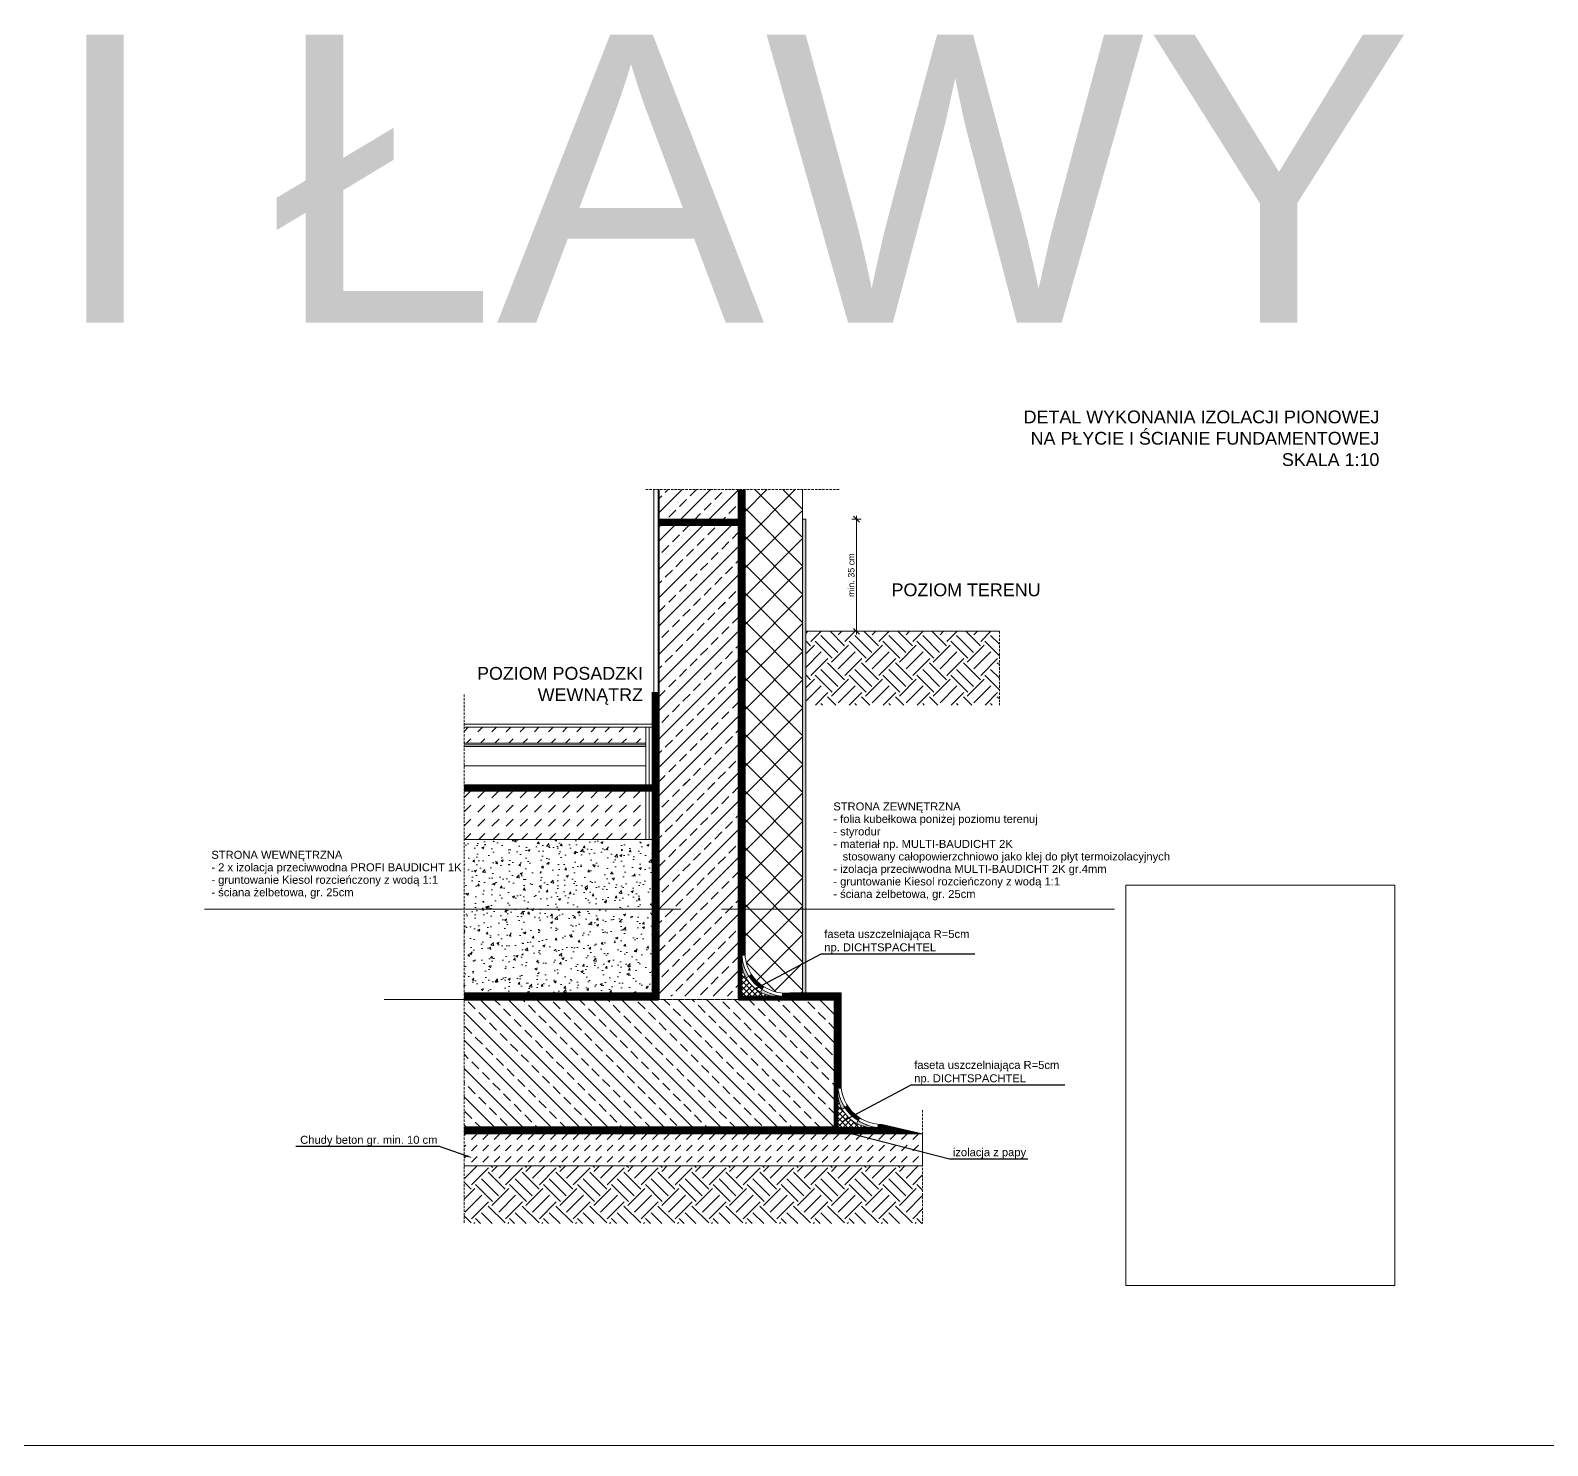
# Model space of a CAD drawing. Header units: millimetres. Extents: x 647 to 146539, y -131215 to 59.
# Drawn here: x 119800 to 124541, y -14482 to -10060 of the extents above; entities that cross this region are included whole.
import ezdxf
from ezdxf import colors
from ezdxf.entities.mleader import LeaderData, LeaderLine
from ezdxf.math import Vec2, Vec3

# ---------------------------------------------------------------- set-up
doc = ezdxf.new("R2010")
doc.units = ezdxf.units.MM
doc.linetypes.add('continues', pattern=[0, 0])
doc.linetypes.add('DASHED', pattern=[0.75, 0.5, -0.25])
doc.layers.get('Defpoints').update_dxf_attribs({"color": 2, "lineweight": 50})
for name, color, linetype, lineweight in [('e-cad_obok', 9, 'Continuous', 9), ('G-Cienka', 4, 'Continuous', 9), ('G-Elementy konstrukcyjne', 1, 'Continuous', 40), ('G-Kreskowanie', 9, 'Continuous', 5), ('G-Obrys', 3, 'Continuous', 20), ('G-Opisy', 2, 'Continuous', 18), ('G-Przerywana', 8, 'DASHED', 15)]:
    doc.layers.add(name, color=color, linetype=linetype, lineweight=lineweight)
doc.styles.add('Arial-GG', font='arial.ttf')
doc.styles.add('GENERATED_STYLE_1', font='arial.ttf')
doc.linetypes.add('BATTING', pattern='A,0.00254,-2.54,[134,ltypeshp.shx,S=2.54,R=0,X=-2.54,Y=0],-5.08,[134,ltypeshp.shx,S=2.54,R=180,X=2.54,Y=0],-2.54', length=10.16254)
doc.linetypes.add('ZIGZAG', pattern='A,0.0001,-0.2,[131,ltypeshp.shx,S=0.2,R=0,X=-0.2,Y=0],-0.4,[131,ltypeshp.shx,S=0.2,R=180,X=0.2,Y=0],-0.2', length=0.8001)
doc.dimstyles.new('W-1 do 10-GG mm', dxfattribs={"dimscale": 10, "dimtxt": 2, "dimasz": 1.8, "dimexe": 1.5, "dimexo": 0, "dimgap": 0.6, "dimtad": 1, "dimdec": 1, "dimrnd": 1, "dimtxsty": 'Arial-GG', "dimblk": 'OBLIQUE', "dimcen": 0, "dimdle": 1, "dimclrd": 4, "dimclre": 4, "dimclrt": 7, "dimadec": 1, "dimazin": 0, "dimtfac": 1, "dimtdec": 1, "dimtix": 1, "dimtmove": 0, "dimatfit": 2, "dimfxl": 1.5, "dimfxlon": 1, "dimlwd": -1, "dimlwe": -1, "dimarcsym": 0})
pattern_1 = [(45, (-1497177.01, 726037.5), (0, 106.0660172), [75, -75]), (45, (-1497198.01, 726058.5), (0, 106.0660172), [75, -75]), (45, (-1497219.01, 726079.5), (0, 106.0660172), [75, -75]), (135, (-1497111.01, 726091.5), (-106.0660172, 0), [75, -75]), (135, (-1497093.01, 726109.5), (-106.0660172, 0), [75, -75]), (135, (-1497072.01, 726130.5), (-106.0660172, 0), [75, -75])]
pattern_2 = [(45, (-1387237.25, 675262.47), (-44.1941738, 44.1941738), []), (45, (-1387193.053, 675262.47), (-44.1941738, 44.1941738), [31.25, -15.625])]

# ---------------------------------------------------------------- blocks, each defined once
blk = doc.blocks.new('_Oblique')
at = {"color": 0, "linetype": 'ByBlock', "lineweight": -2}
blk.add_line((-0.5, -0.5), (0.5, 0.5), dxfattribs=at)
blk = doc.blocks.new('*D952')
at = {"layer": 'Defpoints', "color": 0, "ltscale": 2, "transparency": 16777216}
for p in [(122222.6, -11587.5), (122381.4, -11587.5), (122286.2, -11937.5)]:
    blk.add_point(p, dxfattribs=at)
at = {"layer": 'G-Kreskowanie', "color": 4, "ltscale": 2, "transparency": 16777216}
for p, q in [((122366.4, -11587.5), (122396.4, -11587.5)), ((122381.4, -11947.5), (122381.4, -11577.5)), ((122366.4, -11937.5), (122396.4, -11937.5))]:
    blk.add_line(p, q, dxfattribs=at)
at = {"layer": 'G-Kreskowanie', "color": 4, "ltscale": 2, "transparency": 16777216, "xscale": 18, "yscale": 18, "zscale": 18}
for p, rotation in [((122381.4, -11587.5), 90), ((122381.4, -11937.5), 270)]:
    blk.add_blockref('_Oblique', p, dxfattribs=dict(at, rotation=rotation))
at = {"layer": 'G-Kreskowanie', "color": 7, "ltscale": 2, "transparency": 16777216, "insert": (122365.1, -11762.5), "char_height": 20, "attachment_point": 5, "rotation": 90, "style": 'Arial-GG'}
blk.add_mtext('min. 35 cm', dxfattribs=at)

msp = doc.modelspace()

# ---------------------------------------------------------------- hatches: boundary and pattern name
at = {"layer": 'G-Kreskowanie'}
h = msp.add_hatch(dxfattribs=at)
h.set_pattern_fill('ANSI33', color=256, scale=250, style=0)
h.set_pattern_definition(pattern_2)
h.paths.add_polyline_path([(121763.08, -11587.54), (122013.08, -11587.54), (122013.08, -11495.08), (121763.08, -11495.08)])
at = {"layer": 'G-Kreskowanie', "ltscale": 0.8}
h = msp.add_hatch(dxfattribs=at)
h.set_pattern_fill('ANSI37', color=256, scale=500, style=0)
h.set_pattern_definition([(45, (-1387237.25, 675351.8), (-44.1941738, 44.1941738), []), (135, (-1387237.25, 675351.8), (-44.1941738, -44.1941738), [])])
h.paths.add_polyline_path([(122033.08, -12805.59), (122213.08, -12805.59), (122213.08, -11495.08), (122033.08, -11495.08)])
h.paths.add_polyline_path([(122033.08, -12805.59), (122213.08, -12805.59), (122213.08, -13016.91), (122089.77, -13046.44, -0.2261741), (122033.08, -12951.31), (122033.08, -12927.54)])
h.paths.add_polyline_path([(122089.77, -13046.44), (122213.08, -13016.91), (122213.08, -13067.54), (122173.08, -13067.54), (122149.32, -13067.54, -0.1246646)])
at = {"layer": 'G-Kreskowanie'}
h = msp.add_hatch(dxfattribs=at)
h.set_pattern_fill('ANSI33', color=256, scale=250, style=0)
h.set_pattern_definition(pattern_2)
h.paths.add_polyline_path([(121763.08, -11607.54), (121763.08, -12417.54), (122013.08, -12417.54), (122013.08, -11607.54)])
at = {"layer": 'G-Kreskowanie', "ltscale": 0.8}
h = msp.add_hatch(dxfattribs=at)
h.set_pattern_fill('OCTAGON', color=256, scale=10, style=0)
h.set_pattern_definition([(315, (-1391417.719, 675265.367), (10.000003094, 0), [4.10122, -10.04092]), (0, (-1391414.819, 675262.467), (10, 10), [4.2, -5.8]), (45, (-1391410.619, 675262.467), (0, 10.000003094), [4.10122, -10.04092]), (135, (-1391407.719, 675269.567), (-10.000003094, 0), [4.10122, -10.04092]), (225, (-1391414.819, 675272.467), (0, -10.000003094), [4.10122, -10.04092]), (270, (-1391417.719, 675269.567), (10, -10), [4.2, -5.8])])
h.paths.add_polyline_path([(122213.08, -11587.54), (122213.08, -13067.54), (122222.57, -13067.54), (122222.57, -11587.54)])
at = {"layer": 'G-Kreskowanie'}
h = msp.add_hatch(dxfattribs=at)
h.set_pattern_fill('ANSI33', color=256, scale=250, style=0)
h.set_pattern_definition(pattern_2)
h.paths.add_polyline_path([(122013.08, -11847.74), (122013.08, -13077.54), (121763.08, -13077.54), (121763.08, -11997.74), (121763.08, -11847.74)])
at = {"layer": 'G-Kreskowanie', "ltscale": 2}
h = msp.add_hatch(dxfattribs=at)
h.set_pattern_fill('GRUNT PL', color=256, scale=300, style=0)
h.set_pattern_definition(pattern_1)
h.paths.add_polyline_path([(122827.64, -12168.01), (122827.64, -11937.54), (122222.57, -11937.54), (122222.57, -12168.01)])
at = {"layer": 'G-Kreskowanie', "ltscale": 0.8}
h = msp.add_hatch(dxfattribs=at)
h.set_pattern_fill('DASH', color=256, scale=250, angle=45, style=0)
h.set_pattern_definition([(45, (-1387237.247, 674702.667), (0, 44.1941738), [31.25, -31.25])])
h.paths.add_polyline_path([(121155.39, -12237.34), (121723.08, -12237.34), (121723.08, -12287.34), (121155.39, -12287.34)])
h = msp.add_hatch(dxfattribs=at)
h.set_pattern_fill('DASH', color=256, scale=250, angle=45, style=0)
h.set_pattern_definition([(45, (-1387237.247, 674672.667), (0, 44.1941738), [31.25, -31.25])])
h.paths.add_polyline_path([(121155.39, -12437.54), (121723.08, -12437.54), (121723.08, -12587.54), (121663.08, -12587.54), (121155.39, -12587.54)])
h = msp.add_hatch(dxfattribs=at)
h.set_pattern_fill('AR-CONC', color=256, scale=10, style=0)
h.set_pattern_definition([(50, (-1388865.65, 674938.587), (71.7260183, -6.2752135), [7.5, -82.5]), (355, (-1388865.65, 674938.59), (-13.8751334, 75.2192134), [6, -66]), (100.4514, (-1388859.67, 674938.064), (57.8509382, 68.9439542), [6.374019, -70.1142112]), (46.1842, (-1388865.65, 674958.59), (106.724105, -16.5519014), [11.25, -123.75]), (96.6356, (-1388856.75, 674957.21), (93.4662706, 97.411787), [9.561029, -105.1713]), (351.1842, (-1388865.65, 674958.59), (93.4661945, 97.41186), [9, -99]), (21, (-1388855.65, 674953.587), (59.6907052, -40.261889), [7.5, -82.5]), (326, (-1388855.65, 674953.59), (24.3315332, 72.5150045), [6, -66]), (71.4514, (-1388850.674, 674950.23), (84.022263, 32.2530497), [6.374019, -70.1142112]), (37.5, (-1388865.649, 674938.587), (1.21598553, 33.2893854), [0, -65.2, 0, -67, 0, -66.25]), (7.5, (-1388865.65, 674938.587), (26.30695374, 39.4411712), [0, -38.2, 0, -63.7, 0, -25.25]), (327.5, (-1388887.949, 674938.587), (53.3822436, -2.25548717), [0, -25, 0, -78, 0, -103.5]), (317.5, (-1388897.95, 674938.587), (58.318617, 10.0104982), [0, -32.5, 0, -51.8, 0, -73.5])])
h.paths.add_polyline_path([(121743.08, -12805.59), (121743.08, -12587.54), (121663.08, -12587.54), (121155.39, -12587.54), (121155.39, -12805.59)])
h.paths.add_polyline_path([(121155.39, -13087.54), (121436.36, -13067.54), (121743.08, -13067.54), (121743.08, -12805.59), (121155.39, -12805.59)])
at = {"layer": 'G-Kreskowanie', "linetype": 'DASHED', "ltscale": 20}
for points in [[(122023.08, -12951.76, 0.1234962), (122045.25, -13015.49), (122036.33, -13020.4, -0.1018104), (122023.08, -12977.54)], [(122076.9, -13049.53), (122089.77, -13046.44, -0.1007463), (122053.62, -13010), (122045.25, -13015.49, 0.0843821)], [(122086.09, -13055.99), (122091.51, -13047.59, -0.0040545), (122089.77, -13046.44), (122076.9, -13049.53, 0.0202821)], [(122123.08, -13077.54, -0.0989747), (122081.33, -13064.9), (122086.09, -13055.99, 0.1214115), (122148.86, -13077.54), (122123.08, -13077.54)], [(122323.08, -13361.76, 0.1234962), (122345.25, -13425.49), (122336.33, -13430.4, -0.1018104), (122323.08, -13387.54)], [(122376.9, -13459.53), (122389.77, -13456.44, -0.1007463), (122353.62, -13420), (122345.25, -13425.49, 0.0843821)], [(122386.09, -13465.99), (122391.51, -13457.59, -0.0040545), (122389.77, -13456.44), (122376.9, -13459.53, 0.0202821)], [(122423.08, -13487.54, -0.0989747), (122381.33, -13474.9), (122386.09, -13465.99, 0.1214115), (122448.86, -13487.54), (122423.08, -13487.54)], [(122461.33, -13487.5), (122448.4, -13487.5), (122449.33, -13477.61, 0.0233308), (122461.33, -13478.17, 0.0233308), (122461.33, -13478.17)]]:
    msp.add_hatch(color=256, dxfattribs=at).paths.add_polyline_path(points)
at = {"layer": 'G-Kreskowanie'}
h = msp.add_hatch(dxfattribs=at)
h.set_pattern_fill('ANSI37', color=256, scale=100, style=0)
h.set_pattern_definition([(45, (-1387237.247, 675262.467), (-8.838834765, 8.838834765), []), (135, (-1387237.247, 675262.467), (-8.838834765, -8.838834765), [])])
h.paths.add_polyline_path([(122023.08, -13077.54), (122123.08, -13077.54, -0.3585786), (122023.08, -12977.54)])
h = msp.add_hatch(dxfattribs=at)
h.set_pattern_fill('ANSI33', color=256, scale=250, angle=90, style=0)
h.set_pattern_definition([(135, (-1393576.063, 675262.47), (-44.1941738, -44.1941738), []), (135, (-1393576.063, 675306.66), (-44.1941738, -44.1941738), [31.25, -15.625])])
h.paths.add_polyline_path([(121155.39, -13487.54), (121155.39, -13487.55), (121168.08, -13487.54), (122313.08, -13487.54), (122313.08, -13487.51), (122313.08, -13087.54), (122013.08, -13087.54), (122013.08, -13087.55), (121763.08, -13087.55), (121763.08, -13087.54), (121155.39, -13087.54)])
h = msp.add_hatch(dxfattribs=at)
h.set_pattern_fill('ANSI37', color=256, scale=100, style=0)
h.set_pattern_definition([(45, (-1386937.247, 674852.467), (-8.838834765, 8.838834765), []), (135, (-1386937.247, 674852.467), (-8.838834765, -8.838834765), [])])
h.paths.add_polyline_path([(122323.08, -13487.54), (122423.08, -13487.54, -0.3585786), (122323.08, -13387.54)])
at = {"layer": 'G-Kreskowanie', "ltscale": 2}
h = msp.add_hatch(dxfattribs=at)
h.set_pattern_fill('DASH', color=256, scale=200, angle=45, style=0)
h.set_pattern_definition([(45, (-1497177.007, 726037.504), (0, 35.35533906), [25, -25])])
h.paths.add_polyline_path([(122588.02, -13563.92), (122369.71, -13507.5), (122474.01, -13507.5), (122588.02, -13507.5)])
h.paths.add_polyline_path([(121155.39, -13507.5), (122369.71, -13507.5), (122588.02, -13563.92), (122588.02, -13607.5), (121155.39, -13607.5)])
h = msp.add_hatch(dxfattribs=at)
h.set_pattern_fill('GRUNT PL', color=256, scale=300, style=0)
h.set_pattern_definition(pattern_1)
h.paths.add_polyline_path([(121155.39, -13787.61), (122588.02, -13787.61), (122588.02, -13607.5), (122503.08, -13607.5), (121155.39, -13607.5)])

# ---------------------------------------------------------------- linework, layer by layer
at = {"layer": 'e-cad_obok', "ltscale": 2}
msp.add_lwpolyline([(121155.39, -13607.5), (122588.02, -13607.5), (122588.02, -13507.5), (121155.39, -13507.5)], dxfattribs=at)
at = {"layer": 'G-Cienka'}
for p, q in [((121748.08, -11495.08), (121748.08, -12127.34)), ((122222.57, -11937.54), (122827.64, -11937.54)), ((121748.08, -12227.34), (121155.39, -12227.34))]:
    msp.add_line(p, q, dxfattribs=at)
at = {"layer": 'G-Cienka', "linetype": 'continues'}
msp.add_line((122013.08, -11847.74), (122013.08, -13087.55), dxfattribs=at)
at = {"layer": 'G-Cienka', "ltscale": 0.8}
for p, q in [((121832.79, -12805.59), (120344.26, -12805.59)), ((121959.31, -12805.59), (123187.23, -12805.59)), ((122461.33, -13487.5), (121155.39, -13487.55)), ((121155.39, -13507.5), (122474.01, -13507.5))]:
    msp.add_line(p, q, dxfattribs=at)
at = {"layer": 'G-Cienka', "ltscale": 2}
msp.add_line((103895.11, -14481.51), (125538.61, -14481.51), dxfattribs=at)
at = {"layer": 'G-Cienka', "flags": 128}
for points in [[(121763.08, -12237.34), (121748.08, -12237.34), (121155.39, -12237.34)], [(121743.08, -12587.54), (121663.08, -12587.54), (121155.39, -12587.54)]]:
    msp.add_lwpolyline(points, dxfattribs=at)
at = {"layer": 'G-Cienka', "ltscale": 0.8}
msp.add_lwpolyline([(122398.08, -13487.54), (122323.08, -13487.54), (122323.08, -13412.54)], dxfattribs=at)
for p in [(122030.77, -12986.51), (122063.15, -13037.48), (122114.11, -13069.86), (122330.77, -13396.51), (122363.15, -13447.48), (122414.11, -13479.86)]:
    msp.add_point(p, dxfattribs=at)
at = {"layer": 'G-Elementy konstrukcyjne', "ltscale": 0.8}
for p, q in [((121763.08, -11495.08), (121763.08, -13087.55)), ((122013.08, -11495.08), (122013.08, -13087.55))]:
    msp.add_line(p, q, dxfattribs=at)
for points in [[(122013.08, -13087.54), (122313.08, -13087.54), (122313.08, -13487.54), (121155.39, -13487.54)], [(121155.39, -13087.54), (121763.08, -13087.54)]]:
    msp.add_lwpolyline(points, dxfattribs=at)
at = {"layer": 'G-Kreskowanie', "linetype": 'DASHED', "ltscale": 15}
for p, q in [((121723.08, -11495.08), (122329.33, -11495.08)), ((122827.64, -11937.54), (122827.64, -12168.01)), ((121155.39, -12135.15), (121155.39, -13787.61)), ((122588.02, -13433.77), (122588.02, -13787.61))]:
    msp.add_line(p, q, dxfattribs=at)
at = {"layer": 'G-Kreskowanie', "ltscale": 0.8}
for p, q in [((122023.08, -11495.08), (122023.08, -13077.54)), ((122213.08, -13067.54), (122213.08, -11495.08)), ((121763.08, -11587.54), (122013.08, -11587.54)), ((121763.08, -11597.54), (122013.08, -11597.54)), ((121763.08, -11607.54), (122013.08, -11607.54)), ((122222.57, -13067.54), (122222.57, -11587.54)), ((121743.08, -12127.34), (121743.08, -13067.54)), ((121753.08, -12127.34), (121753.08, -13087.54)), ((121723.08, -12237.34), (121723.08, -12417.54)), ((121743.08, -12237.34), (121743.08, -12417.54)), ((121723.08, -12287.34), (121155.39, -12287.34)), ((121723.08, -12297.34), (121155.39, -12297.34)), ((121763.08, -12417.54), (121155.39, -12417.54)), ((121763.08, -12427.54), (121155.39, -12427.54)), ((121763.08, -12437.54), (121155.39, -12437.54)), ((121723.08, -12437.54), (121723.08, -12587.54)), ((122222.57, -13067.54), (122213.08, -13067.54)), ((121155.39, -13497.5), (122461.33, -13497.5)), ((122448.4, -13487.5), (122449.33, -13477.61)), ((122588.02, -13507.5), (122461.33, -13497.5))]:
    msp.add_line(p, q, dxfattribs=at)
at = {"layer": 'G-Kreskowanie', "ltscale": 2}
for p, q in [((122222.57, -11587.54), (122213.08, -11587.54)), ((121155.39, -13087.54), (120905.96, -13087.54)), ((122323.08, -13487.54), (122323.08, -13507.5)), ((122461.33, -13478.17), (122461.33, -13487.5)), ((122588.02, -13607.5), (121155.39, -13607.5))]:
    msp.add_line(p, q, dxfattribs=at)
at = {"layer": 'G-Kreskowanie', "linetype": 'BATTING', "ltscale": 0.1}
for p, q in [((121733.08, -12237.34), (121733.08, -12417.54)), ((121733.08, -12437.54), (121733.08, -12587.54))]:
    msp.add_line(p, q, dxfattribs=at)
at = {"layer": 'G-Kreskowanie', "linetype": 'ZIGZAG', "ltscale": 2.5}
msp.add_line((121723.08, -12292.34), (121155.39, -12292.34), dxfattribs=at)
at = {"layer": 'G-Kreskowanie', "linetype": 'BATTING', "ltscale": 0.6}
msp.add_line((121723.08, -12357.54), (121155.39, -12357.54), dxfattribs=at)
at = {"layer": 'G-Kreskowanie', "linetype": 'DASHED', "ltscale": 20}
for p, q in [((122045.25, -13015.49), (122036.33, -13020.4)), ((122045.25, -13015.49), (122053.62, -13010)), ((122086.09, -13055.99), (122081.33, -13064.9)), ((122086.09, -13055.99), (122091.51, -13047.59)), ((122345.25, -13425.49), (122336.33, -13430.4)), ((122345.25, -13425.49), (122353.62, -13420)), ((122386.09, -13465.99), (122391.51, -13457.59)), ((122386.09, -13465.99), (122381.33, -13474.9))]:
    msp.add_line(p, q, dxfattribs=at)
at = {"layer": 'G-Kreskowanie', "linetype": 'DASHED', "ltscale": 15}
for points in [[(122018.08, -13077.54, 10, 10, 0), (122018.08, -11495.08, 0, 0, 0)], [(121763.08, -11602.54, 10, 10, 0), (122013.08, -11602.54, 0, 0, 0)], [(121758.08, -13077.54, 10, 10, 0), (121758.08, -12127.34, 0, 0, 0)], [(121763.08, -12432.54, 10, 10, 0), (121155.39, -12432.54, 0, 0, 0)], [(121155.39, -13082.54, 10, 10, 0), (121763.08, -13082.54, 10, 10, 0)], [(121155.39, -13492.54, 10, 10, 0), (122323.08, -13492.51, 0, 0, 0)], [(122460.36, -13483.1, 10, 0, 0), (122588.02, -13507.5, 0, 0, 0)], [(122588.02, -13507.5, 0, 10, 0), (122461.33, -13492.5, 0, 0, 0)], [(122461.33, -13502.5, 10, 0, 0), (122588.02, -13507.5, 0, 0, 0)]]:
    msp.add_lwpolyline(points, format="xyseb", dxfattribs=at)
at = {"layer": 'G-Kreskowanie', "linetype": 'DASHED', "ltscale": 20}
for points in [[(122028.08, -12951.33, 10, 10, 0), (122028.08, -11495.08, 0, 0, 0)], [(121763.08, -11592.54, 10, 10, 0), (122013.08, -11592.54, 0, 0, 0)], [(121748.08, -13067.54, 10, 10, 0), (121748.08, -12127.34, 0, 0, 0)], [(121763.08, -12422.54, 10, 10, 0), (121155.39, -12422.54, 0, 0, 0)], [(121155.39, -13072.54, 10, 10, 0), (121753.08, -13072.54, 10, 10, 0)], [(121155.39, -13502.54, 10, 10, 0), (122323.08, -13502.51, 0, 0, 0)]]:
    msp.add_lwpolyline(points, format="xyseb", dxfattribs=at)
at = {"layer": 'G-Kreskowanie', "ltscale": 0.8}
for points in [[(122033.08, -12951.31), (122033.08, -11495.08)], [(122123.08, -13077.54), (122023.08, -13077.54), (122023.08, -12977.54)], [(121155.39, -13067.54), (121753.08, -13067.54)], [(121155.39, -13077.54), (121753.08, -13077.54)], [(122033.08, -13077.54), (122323.08, -13077.54), (122323.08, -13487.54)], [(122173.08, -13067.54), (122333.08, -13067.54), (122333.08, -13361.31)], [(122423.08, -13487.54), (122323.08, -13487.54), (122323.08, -13387.54)], [(122461.33, -13488.09), (122588.02, -13507.5), (122461.33, -13478.17)]]:
    msp.add_lwpolyline(points, dxfattribs=at)
at = {"layer": 'G-Kreskowanie', "linetype": 'DASHED', "ltscale": 15, "const_width": 10}
for points in [[(122013.08, -13082.54), (122318.08, -13082.54), (122318.08, -13487.54)], [(122461.33, -13492.5), (122323.08, -13492.51)], [(122461.33, -13502.5), (122323.08, -13502.5)]]:
    msp.add_lwpolyline(points, dxfattribs=at)
at = {"layer": 'G-Kreskowanie', "linetype": 'DASHED', "ltscale": 20, "const_width": 10}
msp.add_lwpolyline([(122148.87, -13072.54), (122328.08, -13072.54), (122328.08, -13366.86)], dxfattribs=at)
at = {"layer": 'G-Kreskowanie', "ltscale": 0.8}
for centre, radius, start, end in [((122161.2, -12939.43), 138.67, 174.70099, 275.29901), ((122161.2, -12939.43), 128.67, 174.70099, 275.29901), ((122133.84, -12966.79), 111.28, 185.5465, 264.4535), ((122461.2, -13349.43), 138.67, 174.70099, 270.05212), ((122461.33, -13349.38), 128.79, 174.72634, 270), ((122433.84, -13376.79), 111.28, 185.5465, 264.4535)]:
    msp.add_arc(centre, radius, start, end, dxfattribs=at)
at = {"layer": 'G-Obrys', "ltscale": 2}
msp.add_lwpolyline([(123222.87, -12731.18), (124062.87, -12731.18), (124062.87, -13981.13), (123222.87, -13981.13)], close=True, dxfattribs=at)
at = {"layer": 'G-Przerywana', "ltscale": 5}
msp.add_line((122013.08, -13087.55), (121763.08, -13087.55), dxfattribs=at)

# ---------------------------------------------------------------- texts
at = {"layer": 'G-Elementy konstrukcyjne', "char_height": 40, "attachment_point": 3, "style": 'Arial-GG'}
for s, insert, width in [('{\\C2;DETAL WYKONANIA IZOLACJI PIONOWEJ }{\\C2;NA PŁYCIE I ŚCIANIE FUNDAMENTOWEJ}\\P{\\fArial|b0|i0|c0|p34;\\W8.60018;      }{\\C2;SKALA 1:10}', (124014.99, -11248.01), 1124.0607), ('{\\C2;POZIOM TERENU}', (122956.54, -11788.14), 491.2383), ('{\\C2;POZIOM POSADZKI }{\\C2;WEWNĄTRZ}', (121714.23, -12049.02), 578.4554)]:
    msp.add_mtext(s, dxfattribs=dict(at, insert=insert, width=width))
at = {"layer": 'G-Opisy', "color": 2, "insert": (91366.92, -10986.67), "char_height": 900, "width": 45955.9586, "attachment_point": 7, "style": 'Arial-GG'}
msp.add_mtext('{\\fArial|b0|i0|c0|p34;\\W9.24498;    }PŁYTY FUNDAMENTOWE I ŁAWY', dxfattribs=at)
at = {"layer": 'G-Opisy', "linetype": 'Continuous', "char_height": 25, "attachment_point": 1, "line_spacing_factor": 0.936976, "style": 'GENERATED_STYLE_1'}
for s, insert in [('{\\A1;STRONA ZEWNĘTRZNA}\\P{\\A1;- folia kubełkowa poniżej poziomu terenuj}\\P{\\A1;- styrodur}\\P{\\A1;- materiał np. MULTI-BAUDICHT 2K }\\P{\\A1;   stosowany całopowierzchniowo jako klej do płyt termoizolacyjnych}\\P{\\A1;- izolacja przeciwwodna MULTI-BAUDICHT 2K gr.4mm}\\P{\\A1;- gruntowanie Kiesol rozcieńczony z wodą 1:1 }\\P{\\A1;- ściana żelbetowa, gr. 25cm}\\P{\\A1;\\C251;      }', (122308.88, -12472.27)), ('{\\A1;STRONA WEWNĘTRZNA}\\P{\\A1;- 2 x izolacja przeciwwodna PROFI BAUDICHT 1K}\\P{\\A1;- gruntowanie Kiesol rozcieńczony z wodą 1:1 }\\P{\\A1;- ściana żelbetowa, gr. 25cm}\\P{\\A1;\\C251;      }', (120365.65, -12623.34))]:
    msp.add_mtext(s, dxfattribs=dict(at, insert=insert))

# ---------------------------------------------------------------- dimensions: what is measured, and where the dimension line sits
at = {"layer": 'G-Kreskowanie', "ltscale": 2}
dim = msp.add_linear_dim(base=(122381.35, -11587.54), p1=(122286.19, -11937.54), p2=(122222.57, -11587.54), angle=90, text='min. 35 cm', dimstyle='W-1 do 10-GG mm', dxfattribs=at)
dim.commit()
dim.dimension.update_dxf_attribs({"geometry": '*D952', "text_midpoint": (122365.13, -11762.54)})

# ---------------------------------------------------------------- leaders
at = {"layer": 'G-Cienka', "ltscale": 0.8}
ml = msp.add_multileader_mtext('Standard', dxfattribs=at)
ml.set_content('{\\A1;\\fArial|b0|i0|c238|p34;faseta uszczelniająca R=5cm\\Pnp. DICHTSPACHTEL}', color=2, style='Arial-GG')
ml.set_leader_properties(color=4)
ml.build(insert=Vec2(0, 0))
ml.multileader.update_dxf_attribs({"text_left_attachment_type": 5, "text_right_attachment_type": 5, "dogleg_length": 10, "arrow_head_size": 20})
ctx = ml.context
ctx.base_point, ctx.char_height, ctx.arrow_head_size, ctx.landing_gap_size, ctx.plane_origin = Vec3(122275.84, -12945.63), 25, 20, 5, Vec3(122163.86, -12753.05)
ctx.left_attachment, ctx.right_attachment = 5, 5
notes = []
notes.append((ctx, [(0, (1, 1, 0), (122270.84, -12945.63), (1, 0), 5, [(0, [(122053.62, -13060.65)], 0, [])])]))
ctx.mtext.insert, ctx.mtext.defined_height, ctx.mtext.line_spacing_style, ctx.mtext.flow_direction = Vec3(122280.84, -12870.63), 60, 2, 5
ml = msp.add_multileader_mtext('Standard', dxfattribs=at)
ml.set_content('{\\A1;\\fArial|b0|i0|c238|p34;faseta uszczelniająca R=5cm\\Pnp. DICHTSPACHTEL}', color=2, style='Arial-GG')
ml.set_leader_properties(color=4)
ml.build(insert=Vec2(0, 0))
ml.multileader.update_dxf_attribs({"text_left_attachment_type": 5, "text_right_attachment_type": 5, "dogleg_length": 10, "arrow_head_size": 20})
ctx = ml.context
ctx.base_point, ctx.char_height, ctx.arrow_head_size, ctx.landing_gap_size, ctx.plane_origin = Vec3(122556.69, -13354.8), 25, 20, 5, Vec3(122444.71, -13162.22)
ctx.left_attachment, ctx.right_attachment = 5, 5
notes.append((ctx, [(0, (1, 1, 0), (122551.69, -13354.8), (1, 0), 5, [(0, [(122334.46, -13469.82)], 0, [])])]))
ctx.mtext.insert, ctx.mtext.defined_height, ctx.mtext.line_spacing_style, ctx.mtext.flow_direction = Vec3(122561.69, -13279.8), 60, 2, 5
ml = msp.add_multileader_mtext('Standard', dxfattribs=at)
ml.set_content('{\\A1;\\fArial|b0|i0|c238|p34;izolacja z papy}', color=2, style='Arial-GG')
ml.set_leader_properties(color=4)
ml.build(insert=Vec2(0, 0))
ml.multileader.update_dxf_attribs({"text_left_attachment_type": 5, "text_right_attachment_type": 5, "dogleg_length": 10, "arrow_head_size": 20})
ctx = ml.context
ctx.base_point, ctx.char_height, ctx.arrow_head_size, ctx.landing_gap_size, ctx.plane_origin = Vec3(122677.37, -13585.72), 25, 20, 5, Vec3(122444.71, -13373.19)
ctx.left_attachment, ctx.right_attachment = 5, 5
notes.append((ctx, [(0, (1, 1, 0), (122672.37, -13585.72), (1, 0), 5, [(0, [(122349.37, -13502.24)], 0, [])])]))
ctx.mtext.insert, ctx.mtext.defined_height, ctx.mtext.line_spacing_style, ctx.mtext.flow_direction = Vec3(122682.37, -13552.39), 60, 2, 5
ml = msp.add_multileader_mtext('Standard', dxfattribs=at)
ml.set_content('{\\A1;\\fArial|b0|i0|c238|p34;Chudy beton gr. min. 10 cm}', color=2, style='Arial-GG')
ml.set_leader_properties(color=4)
ml.build(insert=Vec2(0, 0))
ml.multileader.update_dxf_attribs({"text_left_attachment_type": 5, "text_right_attachment_type": 5, "dogleg_length": 10, "arrow_head_size": 20})
ctx = ml.context
ctx.base_point, ctx.char_height, ctx.arrow_head_size, ctx.landing_gap_size, ctx.plane_origin = Vec3(120638.19, -13546.96), 25, 20, 5, Vec3(120483.63, -13361.25)
ctx.left_attachment, ctx.right_attachment = 5, 5
notes.append((ctx, [(0, (1, 1, 0), (121078.2, -13546.96), (-1, 0), 5, [(0, [(121181.22, -13582.62)], 0, [])])]))
ctx.mtext.insert, ctx.mtext.defined_height, ctx.mtext.line_spacing_style, ctx.mtext.flow_direction = Vec3(120643.19, -13513.63), 60, 2, 5
for ctx, leaders in notes:
    for number, flags, end, landing, length, lines in leaders:
        leader = LeaderData()
        leader.index, (leader.has_last_leader_line, leader.has_dogleg_vector, leader.attachment_direction) = number, flags
        leader.last_leader_point, leader.dogleg_vector, leader.dogleg_length = Vec3(end), Vec3(landing), length
        for number, points, colour, breaks in lines:
            line = LeaderLine()
            line.index, line.vertices, line.color, line.breaks = number, Vec3.list(points), colors.encode_raw_color(colour), breaks
            leader.lines.append(line)
        ctx.leaders.append(leader)

doc.saveas('drawing.dxf')
